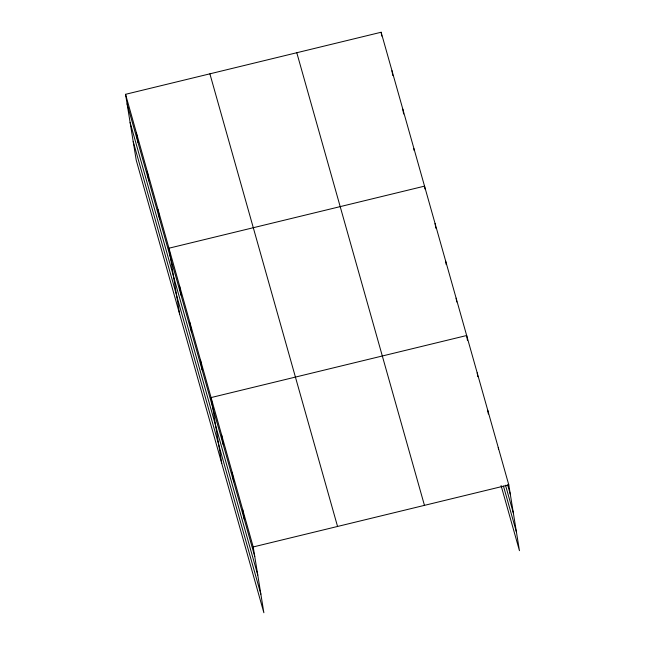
<?xml version="1.0" encoding="UTF-8"?>
<svg xmlns="http://www.w3.org/2000/svg" width="645" height="645" viewBox="0 0 645 645"><rect width="100%" height="100%" fill="white"/><g stroke="black" fill="none" stroke-linecap="round" stroke-linejoin="round"><path stroke-width="0.97" d="M125.549 94.315L253.211 546.944L263.869 612.75L136.208 160.121L125.549 94.315L381.131 32.25L508.792 484.879L519.451 550.685L501.084 485.58M253.211 546.944L508.792 484.879M507.639 484.847L510.34 494.425M505.511 485.225L513.347 512.985M503.479 486.161L516.443 532.117M296.789 52.729L424.45 505.357M209.891 73.836L337.553 526.457M127.097 103.861L254.759 556.482M130.105 122.429L257.766 575.05M133.201 141.553L260.862 594.182M498.262 447.533L498.569 449.444M487.725 410.196L488.346 414.009M477.195 372.85L477.816 376.672M467.44 340.286L466.666 335.513L211.084 397.57L221.743 463.384M456.128 298.167L456.749 301.989M445.598 260.83L446.219 264.644M435.069 223.484L435.843 228.257M424.999 189.009L424.539 186.139L168.95 248.204L179.616 314.018M413.84 148.624L414.146 150.535M402.835 109.198L403.609 113.972M391.983 70.724L392.757 75.497M381.131 32.25L381.751 36.072M242.681 509.598L244.221 519.144M232.144 472.253L233.692 481.799M221.614 434.915L223.162 444.461M200.547 360.233L202.095 369.779M190.017 322.887L191.565 332.433M179.487 285.55L181.035 295.096M158.106 209.73L159.646 219.276M147.254 171.264L148.793 180.802M136.401 132.789L137.949 142.335"/></g></svg>
